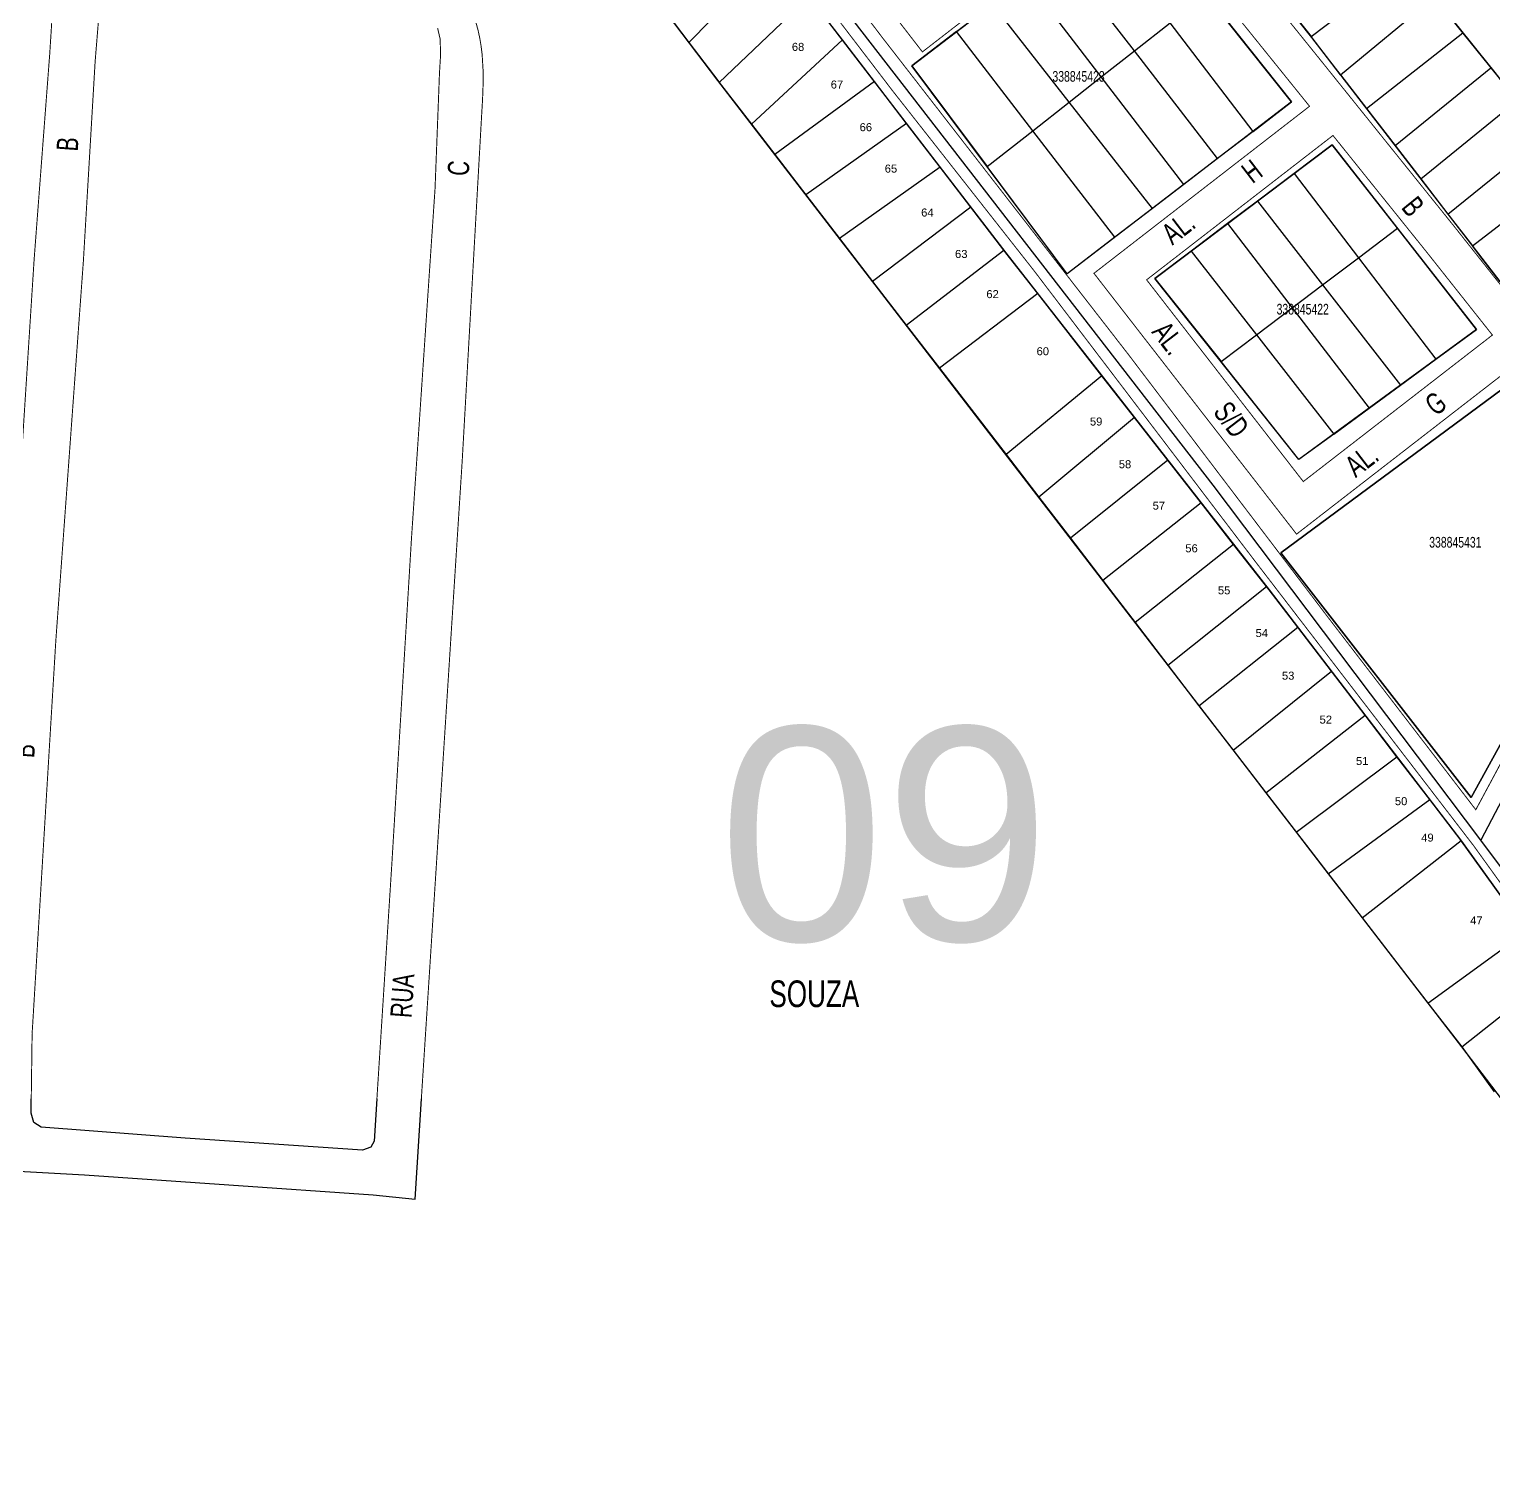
# Model space of a CAD drawing. Extents: x 203640 to 206998, y 4842129 to 4844379.
# Drawn here: x 205141.2 to 205415.6, y 4843282.2 to 4843553.4 of the extents above; entities that cross this region are included whole.
import ezdxf
from ezdxf.enums import TextEntityAlignment as Align

# ---------------------------------------------------------------- set-up
doc = ezdxf.new("R2010")
doc.units = 0
doc.header["$LTSCALE"] = 1.5
doc.header["$MEASUREMENT"] = 0
for name, color, linetype in [('CD-MALHA-LOTES', 40, 'CONTINUOUS'), ('CD_TXT_QUADRA', 7, 'CONTINUOUS'), ('LM-TXT-LSF', 7, 'CONTINUOUS'), ('RU-QUADRAS', 210, 'CONTINUOUS'), ('SV-EIXO-RUA-PAV', 20, 'CONTINUOUS'), ('SV-RUA-PAVIM-S-GUIA-C-GUIA', 7, 'CONTINUOUS'), ('SV-TXT-RUA-N-PAV-S-GUIA-C-GUIA', 7, 'CONTINUOUS'), ('SV-TXT-RUA-PAV-S-GUIA-C-GUIA', 7, 'CONTINUOUS'), ('Th_NmrPorta', 1, 'CONTINUOUS')]:
    doc.layers.add(name, color=color, linetype=linetype)
doc.styles.add('3388-45-2D_TXT$0$ARIAL', font='ARIAL.TTF')
doc.styles.add('ARIAL', font='ARIAL.TTF')
doc.styles.get("Standard").update_dxf_attribs({"font": 'ARIAL.TTF'})

msp = doc.modelspace()

# ---------------------------------------------------------------- linework, layer by layer
at = {"layer": 'CD-MALHA-LOTES', "linetype": 'Continuous'}
for points in [[(205251.21, 4843568.83), (205264.77, 4843550.94)], [(205264.77, 4843550.94), (205281.16, 4843567.58)], [(205287.31, 4843559.56), (205270.46, 4843543.44)], [(205293.55, 4843551.42), (205287.31, 4843559.56)], [(205264.77, 4843550.94), (205270.19, 4843543.79)], [(205293.55, 4843551.42), (205276.51, 4843535.59)], [(205299.56, 4843543.59), (205293.55, 4843551.42)], [(205270.19, 4843543.79), (205270.46, 4843543.44)], [(205270.46, 4843543.44), (205276.51, 4843535.59)], [(205299.56, 4843543.59), (205280.88, 4843529.92)], [(205305.57, 4843535.75), (205299.56, 4843543.59)], [(205276.51, 4843535.59), (205280.88, 4843529.92)], [(205305.57, 4843535.75), (205286.71, 4843522.36)], [(205311.88, 4843527.53), (205305.57, 4843535.75)], [(205280.88, 4843529.92), (205286.71, 4843522.36)], [(205311.88, 4843527.53), (205292.99, 4843514.21)], [(205317.61, 4843520.05), (205311.88, 4843527.53)], [(205286.71, 4843522.36), (205292.99, 4843514.21)], [(205317.61, 4843520.05), (205299.2, 4843506.15)], [(205323.8, 4843511.99), (205317.61, 4843520.05)], [(205292.99, 4843514.21), (205299.2, 4843506.15)], [(205305.51, 4843497.97), (205323.8, 4843511.99)], [(205324.15, 4843511.53), (205323.8, 4843511.99)], [(205330.14, 4843503.86), (205324.15, 4843511.53)], [(205299.2, 4843506.15), (205305.51, 4843497.97)], [(205330.14, 4843503.86), (205311.74, 4843489.89)], [(205342.17, 4843488.46), (205330.14, 4843503.86)], [(205305.51, 4843497.97), (205311.74, 4843489.89)], [(205311.74, 4843489.89), (205324.22, 4843473.7)], [(205342.17, 4843488.46), (205324.22, 4843473.7)], [(205348.25, 4843480.68), (205342.17, 4843488.46)], [(205348.25, 4843480.68), (205330.35, 4843465.72)], [(205354.52, 4843472.67), (205348.25, 4843480.68)], [(205324.22, 4843473.7), (205330.35, 4843465.72)], [(205354.52, 4843472.67), (205336.26, 4843458.03)], [(205360.76, 4843464.69), (205354.52, 4843472.67)], [(205330.35, 4843465.72), (205336.26, 4843458.03)], [(205360.76, 4843464.69), (205342.34, 4843450.12)], [(205366.86, 4843456.88), (205360.76, 4843464.69)], [(205336.26, 4843458.03), (205342.34, 4843450.12)], [(205366.86, 4843456.88), (205348.38, 4843442.25)], [(205373.03, 4843448.98), (205366.86, 4843456.88)], [(205342.34, 4843450.12), (205348.38, 4843442.25)], [(205354.55, 4843434.22), (205373.03, 4843448.98)], [(205373.53, 4843448.34), (205373.03, 4843448.98)], [(205378.87, 4843441.37), (205373.53, 4843448.34)], [(205348.38, 4843442.25), (205354.55, 4843434.22)], [(205360.36, 4843426.66), (205378.87, 4843441.37)], [(205385.18, 4843433.14), (205378.87, 4843441.37)], [(205354.55, 4843434.22), (205360.36, 4843426.66)], [(205366.76, 4843418.33), (205385.18, 4843433.14)], [(205391.52, 4843424.85), (205385.18, 4843433.14)], [(205360.36, 4843426.66), (205366.76, 4843418.33)], [(205372.89, 4843410.35), (205391.52, 4843424.85)], [(205397.47, 4843417.09), (205391.52, 4843424.85)], [(205366.76, 4843418.33), (205372.89, 4843410.35)], [(205378.58, 4843402.94), (205397.47, 4843417.09)], [(205403.62, 4843409.06), (205397.47, 4843417.09)], [(205372.89, 4843410.35), (205378.39, 4843403.19)], [(205384.59, 4843395.14), (205403.62, 4843409.06)], [(205409.48, 4843401.42), (205403.62, 4843409.06)], [(205378.39, 4843403.19), (205378.58, 4843402.94)], [(205378.58, 4843402.94), (205384.59, 4843395.14)], [(205390.93, 4843386.92), (205409.48, 4843401.42)], [(205409.57, 4843401.3), (205409.48, 4843401.42)], [(205421.74, 4843384.35), (205409.57, 4843401.3)], [(205384.59, 4843395.14), (205390.93, 4843386.92)], [(205390.93, 4843386.92), (205403.27, 4843370.91)], [(205403.27, 4843370.91), (205421.74, 4843384.35)], [(205409.59, 4843362.72), (205427.25, 4843376.67)], [(205403.27, 4843370.91), (205409.59, 4843362.72)], [(205409.59, 4843362.72), (205415.71, 4843354.28)]]:
    msp.add_lwpolyline(points, dxfattribs=at)
at = {"layer": 'CD-MALHA-LOTES'}
for points in [[(205348.25, 4843549.35), (205334.1, 4843567.62)], [(205381.39, 4843552.04), (205399.32, 4843565.67)], [(205342.04, 4843544.47), (205327.92, 4843562.9)], [(205370.5, 4843534.26), (205377.7, 4843539.77), (205361.71, 4843559.92)], [(205386.9, 4843544.89), (205404.42, 4843559.43)], [(205404.42, 4843559.43), (205409.79, 4843552.73)], [(205314.91, 4843552.95), (205321.65, 4843558.1)], [(205336.03, 4843539.74), (205321.65, 4843558.1)], [(205376.59, 4843558.03), (205381.39, 4843552.04)], [(205348.25, 4843549.35), (205354.97, 4843554.62)], [(205370.5, 4843534.26), (205354.97, 4843554.62)], [(205314.91, 4843552.95), (205306.54, 4843546.56), (205320.67, 4843527.67)], [(205329.22, 4843534.39), (205314.91, 4843552.95)], [(205386.9, 4843544.89), (205381.39, 4843552.04)], [(205391.77, 4843538.58), (205409.79, 4843552.73)], [(205409.79, 4843552.73), (205415.03, 4843546.2)], [(205342.04, 4843544.47), (205348.25, 4843549.35)], [(205363.86, 4843529.17), (205348.25, 4843549.35)], [(205397.11, 4843531.65), (205415.03, 4843546.2)], [(205415.03, 4843546.2), (205419.99, 4843540.02)], [(205336.03, 4843539.74), (205342.04, 4843544.47)], [(205357.5, 4843524.3), (205342.04, 4843544.47)], [(205386.9, 4843544.89), (205391.77, 4843538.58)], [(205329.22, 4843534.39), (205336.03, 4843539.74)], [(205351.65, 4843519.82), (205336.03, 4843539.74)], [(205401.93, 4843525.39), (205419.99, 4843540.02)], [(205391.77, 4843538.58), (205397.11, 4843531.65)], [(205320.67, 4843527.67), (205329.22, 4843534.39)], [(205344.61, 4843514.43), (205329.22, 4843534.39)], [(205370.5, 4843534.26), (205363.86, 4843529.17)], [(205397.55, 4843516.1), (205385.29, 4843531.74), (205378.2, 4843526.38)], [(205397.11, 4843531.65), (205401.93, 4843525.39)], [(205407.02, 4843518.78), (205425.18, 4843533.43)], [(205363.86, 4843529.17), (205357.5, 4843524.3)], [(205344.61, 4843514.43), (205335.68, 4843507.59), (205320.67, 4843527.67)], [(205378.2, 4843526.38), (205371.33, 4843521.2)], [(205378.2, 4843526.38), (205390.25, 4843510.58)], [(205411.59, 4843512.85), (205430.09, 4843527.04)], [(205357.5, 4843524.3), (205351.65, 4843519.82)], [(205401.93, 4843525.39), (205407.02, 4843518.78)], [(205371.33, 4843521.2), (205365.73, 4843516.98)], [(205371.33, 4843521.2), (205383.53, 4843505.5)], [(205351.65, 4843519.82), (205344.61, 4843514.43)], [(205407.02, 4843518.78), (205411.59, 4843512.85)], [(205365.73, 4843516.98), (205358.89, 4843511.81)], [(205365.73, 4843516.98), (205377.85, 4843501.2)], [(205390.25, 4843510.58), (205397.55, 4843516.1)], [(205404.76, 4843491.56), (205412.39, 4843497.16), (205397.55, 4843516.1)], [(205416.76, 4843506.15), (205413.77, 4843510.02), (205411.59, 4843512.85)], [(205358.89, 4843511.81), (205352.12, 4843506.7), (205364.51, 4843491.12)], [(205358.89, 4843511.81), (205371.13, 4843496.12)], [(205383.53, 4843505.5), (205390.25, 4843510.58)], [(205390.25, 4843510.58), (205404.76, 4843491.56)], [(205377.85, 4843501.2), (205383.53, 4843505.5)], [(205383.53, 4843505.5), (205398.12, 4843486.7)], [(205371.13, 4843496.12), (205377.85, 4843501.2)], [(205377.85, 4843501.2), (205392.27, 4843482.41)], [(205364.51, 4843491.12), (205371.13, 4843496.12)], [(205371.13, 4843496.12), (205385.63, 4843477.55)], [(205385.63, 4843477.55), (205379.1, 4843472.77), (205364.51, 4843491.12)], [(205398.12, 4843486.7), (205404.76, 4843491.56)], [(205392.27, 4843482.41), (205398.12, 4843486.7)], [(205385.63, 4843477.55), (205392.27, 4843482.41)]]:
    msp.add_lwpolyline(points, dxfattribs=at)
msp.add_lwpolyline([(205420.05, 4843488.06), (205375.71, 4843455.27), (205411.35, 4843409.43), (205440.13, 4843461.62)], close=True, dxfattribs=at)
at = {"layer": 'RU-QUADRAS', "color": 6, "linetype": 'Continuous'}
for points in [[(205252.83, 4843713.55), (205272.81, 4843726.29, 0.004789), (205422.97, 4843536.3), (205464.28, 4843483.06), (205445.32, 4843469.18), (205381.53, 4843551.86)], [(205176.97, 4843665.19), (205196.38, 4843677.71), (205324.15, 4843511.53), (205373.53, 4843448.34), (205409.57, 4843401.3), (205433.2, 4843368.38, -0.017424), (205468.72, 4843320.74, -0.003368), (205589.32, 4843161.26), (205668.55, 4843058.64, 0.006585), (205766.92, 4842928.01), (205756.15, 4842911.74), (205700.1, 4842981.93), (205409.59, 4843362.72), (205270.19, 4843543.79), (205220.86, 4843608.89)]]:
    msp.add_lwpolyline(points, format="xyb", close=True, dxfattribs=at)
for points in [[(205306.54, 4843546.56), (205347.48, 4843577.85), (205377.7, 4843539.77), (205335.68, 4843507.59)], [(205352.12, 4843506.7), (205385.29, 4843531.74), (205412.39, 4843497.16), (205379.1, 4843472.77)], [(205375.71, 4843455.27), (205420.05, 4843488.06), (205440.13, 4843461.62), (205411.35, 4843409.43)]]:
    msp.add_lwpolyline(points, close=True, dxfattribs=at)
msp.add_lwpolyline([(205566.62, 4843562.31), (205659.27, 4843441.13), (205700.69, 4843385.59), (205722.84, 4843352.97), (205787, 4843267.56), (205797.38, 4843252.19), (205834.23, 4843279.64), (205921.92, 4843160.37, 0.010499), (205862.79, 4843070.25), (205747.96, 4843226.73), (205697.32, 4843293.65, -0.012158), (205655.28, 4843352.97), (205570.25, 4843469.26), (205555.04, 4843487.79), (205515.18, 4843540.76), (205505.11, 4843533.37), (205502.52, 4843537.28), (205492.84, 4843530.07), (205491.02, 4843532.63), (205450.49, 4843500.51, 0.010198), (205401.92, 4843562.55)], format="xyb", dxfattribs=at)
at = {"layer": 'SV-EIXO-RUA-PAV'}
for points in [[(205450.73, 4843352.98), (205429.24, 4843379.98), (205413.21, 4843401.47), (205363.01, 4843467.99), (205291.24, 4843560.7), (205278.06, 4843578.11), (205199.13, 4843679.51)], [(205558.43, 4843352.97), (205480.26, 4843456.26), (205465.69, 4843472.95), (205461.83, 4843473.53), (205455.47, 4843472.18), (205448.52, 4843466.59), (205443.7, 4843459.64), (205413.21, 4843401.47)]]:
    msp.add_lwpolyline(points, dxfattribs=at)
at = {"layer": 'SV-RUA-PAVIM-S-GUIA-C-GUIA', "linetype": 'Continuous', "const_width": 0.18, "flags": 128}
for points in [[(205267.87, 4843595.31), (205301.2, 4843551.62), (205342.62, 4843498.28), (205347, 4843492.64), (205384.59, 4843443.15), (205412.24, 4843407.16), (205441.97, 4843462.51), (205419.7, 4843490.61), (205378.65, 4843458.8), (205340.68, 4843507.67), (205381.08, 4843538.97), (205348.13, 4843579.83)], [(205323.98, 4843561.12), (205308.54, 4843549.16), (205272.33, 4843595.97)], [(205346.06, 4843593.59), (205383.05, 4843547.73), (205408.46, 4843516.12), (205445.84, 4843468.95), (205447.02, 4843470.07), (205453.84, 4843475), (205460.78, 4843477.51), (205463.98, 4843477.46), (205467.06, 4843476.59), (205469.95, 4843475.13), (205472.61, 4843473.1)], [(205446.66, 4843352.98), (205436.82, 4843365.71), (205411.86, 4843400.38), (205370.67, 4843453.99), (205339.94, 4843494.38), (205329.43, 4843508.19), (205302.96, 4843541.85), (205269.29, 4843585.88)], [(205214.64, 4843352.98), (205214.64, 4843352.99)]]:
    msp.add_lwpolyline(points, dxfattribs=at)
at = {"layer": 'SV-RUA-PAVIM-S-GUIA-C-GUIA', "const_width": 0.18}
for points in [[(205145, 4843548.75), (205147.5, 4843588.11)], [(205153.51, 4843547.34), (205154.39, 4843558.16)], [(205217.69, 4843553.61), (205218.16, 4843551.57), (205218.25, 4843548.59), (205218.15, 4843547.08), (205218.04, 4843545.22)], [(205224.86, 4843554.7), (205225.26, 4843553.25), (205225.58, 4843551.78), (205225.83, 4843550.3), (205226.03, 4843548.7), (205226.21, 4843545.71), (205226.22, 4843544.21), (205226.2, 4843542.7), (205226.15, 4843541.2), (205226.08, 4843539.69), (205225.99, 4843538.19), (205225.86, 4843535.92)], [(205142.08, 4843510.29), (205145, 4843548.75)], [(205151.32, 4843510.12), (205153.51, 4843547.34)], [(205218.04, 4843545.22), (205217.21, 4843523.58)], [(205225.86, 4843535.92), (205222.3, 4843472.57)], [(205217.21, 4843523.58), (205212.79, 4843457.98)], [(205139.88, 4843475.85), (205142.08, 4843510.29)], [(205146.14, 4843438.78), (205151.32, 4843510.12)], [(205222.3, 4843472.57), (205217.05, 4843390.46)], [(205212.79, 4843457.98), (205209.11, 4843397)], [(205141.7, 4843365.17), (205146.14, 4843438.78)], [(205209.11, 4843397), (205206.31, 4843352.98)], [(205217.05, 4843390.46), (205214.64, 4843352.98)], [(205141.54, 4843352.98), (205141.7, 4843365.17)]]:
    msp.add_lwpolyline(points, dxfattribs=at)
at = {"layer": 'SV-RUA-PAVIM-S-GUIA-C-GUIA', "linetype": 'Continuous', "const_width": 0.18, "flags": 128}
msp.add_lwpolyline([(205350.55, 4843506.45), (205385.47, 4843533.5), (205402.96, 4843511.74), (205415.35, 4843496.1), (205379.91, 4843468.65)], close=True, dxfattribs=at)
at = {"layer": 'SV-RUA-PAVIM-S-GUIA-C-GUIA'}
for points in [[(205102.97, 4843341.43), (205151.53, 4843338.75), (205205.62, 4843334.99), (205213.46, 4843334.21), (205214.64, 4843352.98)], [(205206.31, 4843352.98), (205205.81, 4843345.09), (205205.15, 4843343.95), (205203.64, 4843343.35), (205170.4, 4843345.6), (205143.41, 4843347.69), (205142, 4843348.55), (205141.51, 4843350.32), (205141.54, 4843352.98)]]:
    msp.add_lwpolyline(points, dxfattribs=at)

# ---------------------------------------------------------------- texts
at = {"layer": 'CD_TXT_QUADRA', "linetype": 'Continuous', "style": 'ARIAL', "width": 0.7}
for s, p in [('338845423', (205332.9, 4843543.57)), ('338845422', (205374.91, 4843499.95)), ('338845431', (205403.51, 4843456.28))]:
    msp.add_text(s, height=2, dxfattribs=at).set_placement(p)
at = {"layer": 'LM-TXT-LSF'}
msp.add_text('09', height=40, dxfattribs=at).set_placement((205270.32, 4843382.62))
at = {"layer": 'LM-TXT-LSF', "style": 'ARIAL', "width": 0.7}
msp.add_text('SOUZA', height=5, dxfattribs=at).set_placement((205279.86, 4843370.18))
at = {"layer": 'SV-TXT-RUA-N-PAV-S-GUIA-C-GUIA', "style": '3388-45-2D_TXT$0$ARIAL', "width": 0.7}
for s, rotation, p in [('AL.            H', 37.5059, (205355.38, 4843512.84)), ('B', 309, (205398.12, 4843519.95)), ('AL.            S/D', 307.5059, (205351.37, 4843496.64)), ('AL.            G', 37.5059, (205389.73, 4843469.27))]:
    msp.add_text(s, height=4, rotation=rotation, dxfattribs=at).set_placement(p)
at = {"layer": 'SV-TXT-RUA-PAV-S-GUIA-C-GUIA', "style": 'ARIAL', "width": 0.7}
for s, p in [('B', (205150.24, 4843530.44)), ('C', (205223.5, 4843525.81)), ('RUA                               B', (205139.16, 4843374.94)), ('RUA', (205212.79, 4843368.07))]:
    msp.add_text(s, height=4, rotation=86, dxfattribs=at).set_placement(p)
at = {"layer": 'Th_NmrPorta', "color": 1}
for s, p in [('68', (205284.07, 4843550.1)), ('67', (205291.36, 4843543.04)), ('66', (205296.77, 4843535.05)), ('65', (205301.48, 4843527.29)), ('64', (205308.3, 4843519.06)), ('63', (205314.65, 4843511.3)), ('62', (205320.52, 4843503.77)), ('60', (205329.93, 4843493.07)), ('59', (205339.93, 4843479.9)), ('58', (205345.34, 4843471.9)), ('57', (205351.68, 4843464.14)), ('56', (205357.8, 4843456.15)), ('55', (205363.91, 4843448.27)), ('54', (205370.97, 4843440.27)), ('53', (205375.91, 4843432.28)), ('52', (205382.96, 4843424.05)), ('51', (205389.78, 4843416.29)), ('50', (205397.07, 4843408.76)), ('49', (205402.01, 4843401.94)), ('47', (205411.18, 4843386.42))]:
    msp.add_text(s, height=1.5, dxfattribs=at).set_placement(p, align=Align.MIDDLE_LEFT)

doc.saveas('drawing.dxf')
